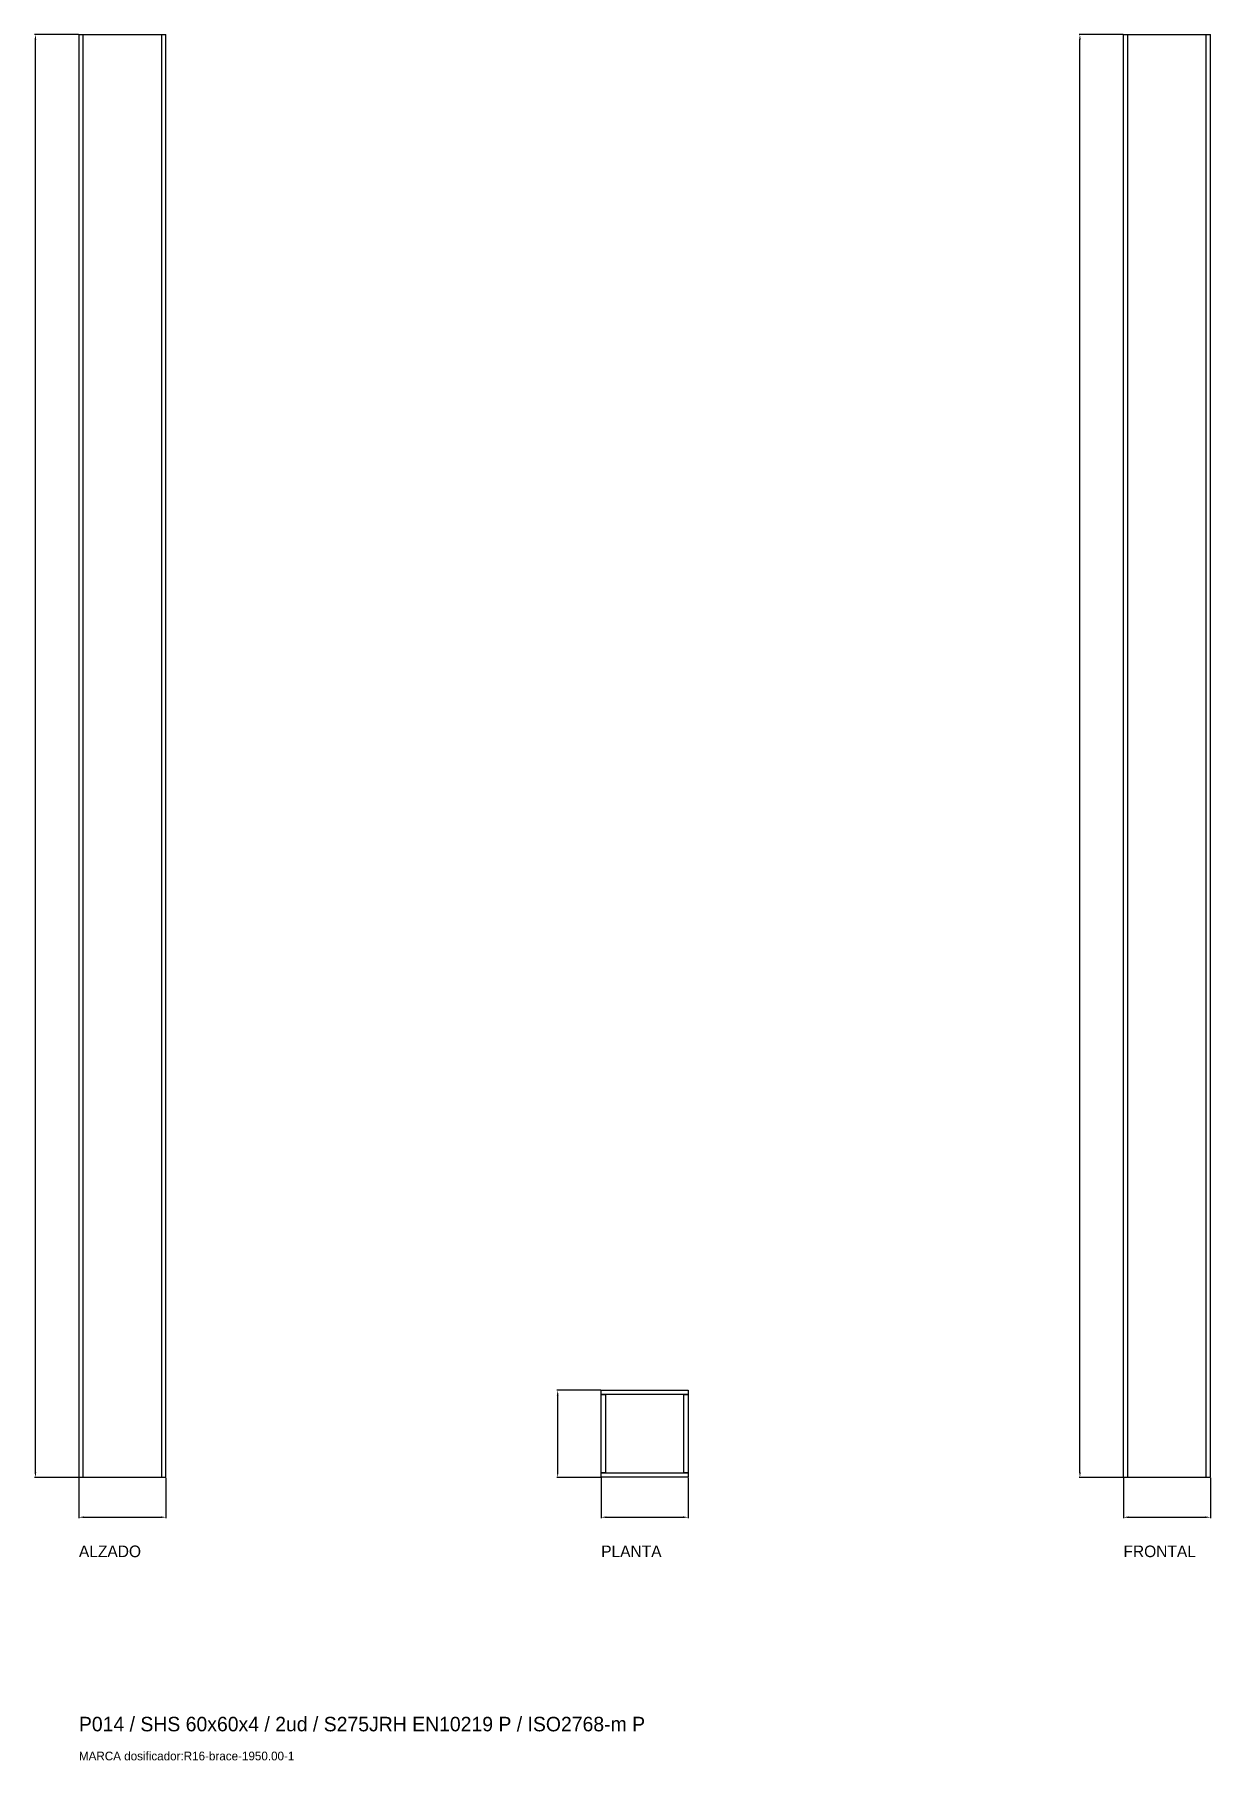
# Model space of a CAD drawing. Header units: millimetres. Extents: x -61 to 13940, y -87340 to 371.
# Drawn here: x -61 to 1560, y -17359 to -14981 of the extents above; entities that cross this region are included whole.
import ezdxf

# ---------------------------------------------------------------- set-up
doc = ezdxf.new("R2010")
doc.units = ezdxf.units.MM
for name, color, linetype in [('R18_COTAS_P', 1, 'Continuous'), ('R18_PIEZAS_P', 3, 'Continuous'), ('R18_TEXTOS', 7, 'Continuous')]:
    doc.layers.add(name, color=color, linetype=linetype)
doc.dimstyles.get("Standard").update_dxf_attribs({"dimtxt": 2.5, "dimasz": 2.5, "dimexe": 1.25, "dimexo": 0.625, "dimtad": 1, "dimcen": 2.5, "dimazin": 3, "dimtfac": 1, "dimtmove": 0, "dimatfit": 3, "dimarcsym": 0})

# ---------------------------------------------------------------- blocks, each defined once
blk = doc.blocks.new('*D77')
at = {"layer": 'Defpoints', "color": 0, "transparency": 16777216}
for p in [(0, -16969.2), (120, -16969.2), (120, -17024.2)]:
    blk.add_point(p, dxfattribs=at)
at = {"layer": 'R18_COTAS_P', "color": 0, "lineweight": -2, "transparency": 16777216}
for p, q in [((0, -16969.8), (0, -17025.4)), ((120, -16969.8), (120, -17025.4)), ((7, -17024.2), (113, -17024.2))]:
    blk.add_line(p, q, dxfattribs=at)
at = {"layer": 'R18_COTAS_P', "color": 0, "transparency": 16777216}
for points in [[(7, -17023), (7, -17025.3), (0, -17024.2)], [(113, -17023), (113, -17025.3), (120, -17024.2)]]:
    blk.add_solid(points, dxfattribs=at)
blk = doc.blocks.new('*D78')
at = {"layer": 'Defpoints', "color": 0, "transparency": 16777216}
for p in [(-60, -14981.2), (0, -14981.2), (0, -16969.2)]:
    blk.add_point(p, dxfattribs=at)
at = {"layer": 'R18_COTAS_P', "color": 0, "lineweight": -2, "transparency": 16777216}
for p, q in [((-0.6, -14981.2), (-61.3, -14981.2)), ((-60, -16962.2), (-60, -14988.2)), ((-0.6, -16969.2), (-61.3, -16969.2))]:
    blk.add_line(p, q, dxfattribs=at)
at = {"layer": 'R18_COTAS_P', "color": 0, "transparency": 16777216}
for points in [[(-61.2, -14988.2), (-58.8, -14988.2), (-60, -14981.2)], [(-61.2, -16962.2), (-58.8, -16962.2), (-60, -16969.2)]]:
    blk.add_solid(points, dxfattribs=at)
blk = doc.blocks.new('*D79')
at = {"layer": 'Defpoints', "color": 0, "transparency": 16777216}
for p in [(720, -16969.2), (840, -16969.2), (840, -17024.2)]:
    blk.add_point(p, dxfattribs=at)
at = {"layer": 'R18_COTAS_P', "color": 0, "lineweight": -2, "transparency": 16777216}
for p, q in [((720, -16969.8), (720, -17025.4)), ((840, -16969.8), (840, -17025.4)), ((727, -17024.2), (833, -17024.2))]:
    blk.add_line(p, q, dxfattribs=at)
at = {"layer": 'R18_COTAS_P', "color": 0, "transparency": 16777216}
for points in [[(727, -17023), (727, -17025.3), (720, -17024.2)], [(833, -17023), (833, -17025.3), (840, -17024.2)]]:
    blk.add_solid(points, dxfattribs=at)
blk = doc.blocks.new('*D80')
at = {"layer": 'Defpoints', "color": 0, "transparency": 16777216}
for p in [(660, -16849.2), (720, -16849.2), (720, -16969.2)]:
    blk.add_point(p, dxfattribs=at)
at = {"layer": 'R18_COTAS_P', "color": 0, "lineweight": -2, "transparency": 16777216}
for p, q in [((719.4, -16849.2), (658.8, -16849.2)), ((660, -16962.2), (660, -16856.2)), ((719.4, -16969.2), (658.8, -16969.2))]:
    blk.add_line(p, q, dxfattribs=at)
at = {"layer": 'R18_COTAS_P', "color": 0, "transparency": 16777216}
for points in [[(658.8, -16856.2), (661.2, -16856.2), (660, -16849.2)], [(658.8, -16962.2), (661.2, -16962.2), (660, -16969.2)]]:
    blk.add_solid(points, dxfattribs=at)
blk = doc.blocks.new('*D81')
at = {"layer": 'Defpoints', "color": 0, "transparency": 16777216}
for p in [(1440, -16969.2), (1560, -16969.2), (1560, -17024.2)]:
    blk.add_point(p, dxfattribs=at)
at = {"layer": 'R18_COTAS_P', "color": 0, "lineweight": -2, "transparency": 16777216}
for p, q in [((1440, -16969.8), (1440, -17025.4)), ((1560, -16969.8), (1560, -17025.4)), ((1447, -17024.2), (1553, -17024.2))]:
    blk.add_line(p, q, dxfattribs=at)
at = {"layer": 'R18_COTAS_P', "color": 0, "transparency": 16777216}
for points in [[(1447, -17023), (1447, -17025.3), (1440, -17024.2)], [(1553, -17023), (1553, -17025.3), (1560, -17024.2)]]:
    blk.add_solid(points, dxfattribs=at)
blk = doc.blocks.new('*D82')
at = {"layer": 'Defpoints', "color": 0, "transparency": 16777216}
for p in [(1380, -14981.2), (1440, -14981.2), (1440, -16969.2)]:
    blk.add_point(p, dxfattribs=at)
at = {"layer": 'R18_COTAS_P', "color": 0, "lineweight": -2, "transparency": 16777216}
for p, q in [((1439.4, -14981.2), (1378.8, -14981.2)), ((1380, -16962.2), (1380, -14988.2)), ((1439.4, -16969.2), (1378.8, -16969.2))]:
    blk.add_line(p, q, dxfattribs=at)
at = {"layer": 'R18_COTAS_P', "color": 0, "transparency": 16777216}
for points in [[(1378.8, -14988.2), (1381.2, -14988.2), (1380, -14981.2)], [(1378.8, -16962.2), (1381.2, -16962.2), (1380, -16969.2)]]:
    blk.add_solid(points, dxfattribs=at)

msp = doc.modelspace()

# ---------------------------------------------------------------- linework, layer by layer
at = {"layer": 'R18_PIEZAS_P'}
for p, q in [((0, -14981.168), (120, -14981.168)), ((0, -14981.168), (0, -16969.168)), ((0, -14981.168), (6, -14981.168)), ((6, -16969.168), (6, -14981.168)), ((114, -14981.168), (120, -14981.168)), ((114, -14981.168), (114, -16969.168)), ((120, -16969.168), (120, -14981.168)), ((1440, -14981.168), (1446, -14981.168)), ((1440, -16969.168), (1440, -14981.168)), ((1446, -16969.168), (1446, -14981.168)), ((1446, -14981.168), (1554, -14981.168)), ((1554, -14981.168), (1560, -14981.168)), ((1554, -16969.168), (1554, -14981.168)), ((1560, -16969.168), (1560, -14981.168)), ((720, -16855.168), (720, -16849.168)), ((720, -16849.168), (840, -16849.168)), ((840, -16855.168), (720, -16855.168)), ((720, -16963.168), (720, -16855.168)), ((720, -16855.168), (726, -16855.168)), ((726, -16855.168), (726, -16963.168)), ((834, -16963.168), (834, -16855.168)), ((834, -16855.168), (840, -16855.168)), ((840, -16849.168), (840, -16855.168)), ((840, -16855.168), (840, -16963.168)), ((0, -16969.168), (120, -16969.168)), ((0, -16969.168), (6, -16969.168)), ((114, -16969.168), (120, -16969.168)), ((720, -16969.168), (720, -16963.168)), ((720, -16963.168), (840, -16963.168)), ((726, -16963.168), (720, -16963.168)), ((840, -16969.168), (720, -16969.168)), ((840, -16963.168), (834, -16963.168)), ((840, -16963.168), (840, -16969.168)), ((1440, -16969.168), (1446, -16969.168)), ((1446, -16969.168), (1554, -16969.168)), ((1554, -16969.168), (1560, -16969.168))]:
    msp.add_line(p, q, dxfattribs=at)

# ---------------------------------------------------------------- texts
at = {"layer": 'R18_TEXTOS'}
for s, height, p in [('ALZADO', 16, (0, -17079.168)), ('PLANTA', 16, (720, -17079.168)), ('FRONTAL', 16, (1440, -17079.168)), ('P014 / SHS 60x60x4 / 2ud / S275JRH EN10219 P / ISO2768-m P', 20, (0, -17319.168)), ('MARCA dosificador:R16-brace-1950.00-1', 12, (0, -17359.168))]:
    msp.add_text(s, height=height, dxfattribs=at).set_placement(p)

# ---------------------------------------------------------------- dimensions: what is measured, and where the dimension line sits
at = {"layer": 'R18_COTAS_P'}
for base, p1, p2, picture, middle in [((-60, -14981.168), (0, -16969.168), (0, -14981.168), '*D78', (-60, -15975.168)), ((1380, -14981.168), (1440, -16969.168), (1440, -14981.168), '*D82', (1380, -15975.168)), ((660, -16849.168), (720, -16969.168), (720, -16849.168), '*D80', (660, -16909.168))]:
    dim = msp.add_linear_dim(base=base, p1=p1, p2=p2, angle=90, dimstyle='Standard', override={"dimtxt": 16, "dimasz": 7, "dimtad": 1, "dimdec": 2}, dxfattribs=at)
    dim.commit()
    dim.dimension.update_dxf_attribs({"geometry": picture, "text_midpoint": middle})
for base, p1, p2, picture, middle in [((120, -17024.168), (0, -16969.168), (120, -16969.168), '*D77', (60, -17024.168)), ((840, -17024.168), (720, -16969.168), (840, -16969.168), '*D79', (780, -17024.168)), ((1560, -17024.168), (1440, -16969.168), (1560, -16969.168), '*D81', (1500, -17024.168))]:
    dim = msp.add_linear_dim(base=base, p1=p1, p2=p2, dimstyle='Standard', override={"dimtxt": 16, "dimasz": 7, "dimtad": 1, "dimdec": 2}, dxfattribs=at)
    dim.commit()
    dim.dimension.update_dxf_attribs({"geometry": picture, "text_midpoint": middle})

doc.saveas('drawing.dxf')
